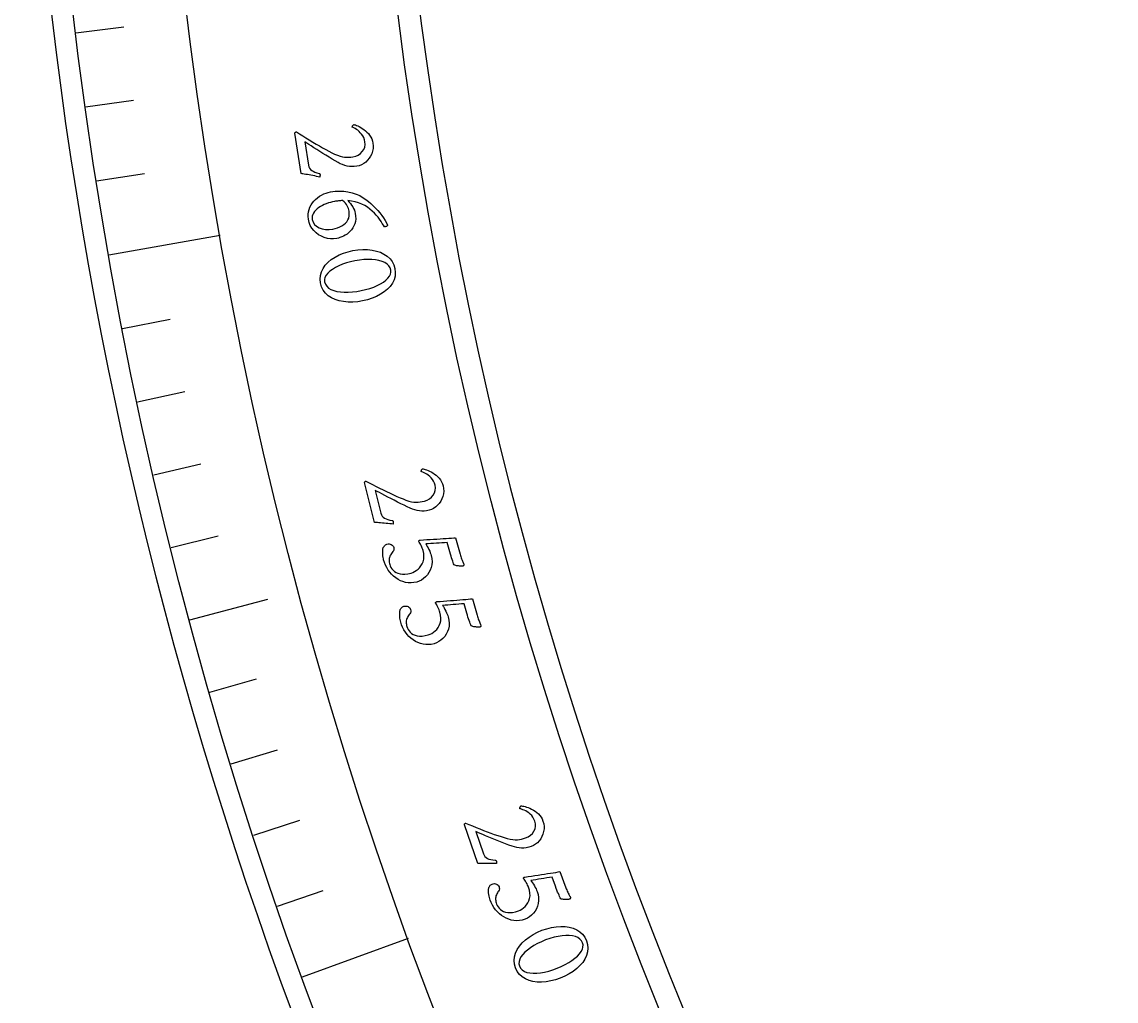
# Model space of a CAD drawing. Header units: millimetres. Extents: x -78 to 78, y -78 to 97.
# Drawn here: x -78 to -58.19, y -26.98 to -9.26 of the extents above; entities that cross this region are included whole.
import ezdxf

# ---------------------------------------------------------------- set-up
doc = ezdxf.new("R2010")
doc.units = ezdxf.units.MM
for name, color, linetype in [('CUT_INNER', 6, 'Continuous'), ('CUT_OUTER', 1, 'Continuous'), ('ENGRAVE', 7, 'Continuous'), ('ENGRAVE_FINE', 8, 'Continuous'), ('TEXT', 5, 'Continuous')]:
    doc.layers.add(name, color=color, linetype=linetype)

msp = doc.modelspace()

# ---------------------------------------------------------------- linework, layer by layer
at = {"layer": 'CUT_INNER'}
msp.add_arc((0.0001, -0.0002), 71.3699, 92.272579, 352.617363, dxfattribs=at)
at = {"layer": 'CUT_OUTER'}
msp.add_arc((-0.0002, -0.0002), 77.9998, 178.593623, 0.21968, dxfattribs=at)
at = {"layer": 'ENGRAVE'}
for points in [[(-76.4232, -13.4755), (-74.4122, -13.1209)], [(-74.958, -20.0849), (-73.5491, -19.7074)], [(-72.9222, -26.5415), (-71.0033, -25.8431)]]:
    msp.add_lwpolyline(points, dxfattribs=at)
for radius in [77.6022, 75.5602, 71.7678]:
    msp.add_circle((0, 0), radius, dxfattribs=at)
at = {"layer": 'ENGRAVE_FINE'}
for points in [[(-77.0238, -9.4573), (-76.1551, -9.3507)], [(-76.847, -10.8001), (-75.9803, -10.6783)], [(-76.6468, -12.1397), (-75.7824, -12.0028)], [(-76.1764, -14.8072), (-75.3173, -14.6402)], [(-75.9064, -16.1344), (-75.0504, -15.9524)], [(-75.6133, -17.4567), (-74.7605, -17.2598)], [(-75.2971, -18.7737), (-74.4479, -18.562)], [(-74.596, -21.3901), (-73.7548, -21.1488)], [(-74.2114, -22.6887), (-73.3744, -22.4328)], [(-73.8041, -23.9804), (-72.9718, -23.71)], [(-73.3743, -25.2648), (-72.5468, -24.9799)]]:
    msp.add_lwpolyline(points, dxfattribs=at)
at = {"layer": 'TEXT'}
for points in [[(-72.6092, -12.0689), (-72.6377, -12.0624), (-72.668, -12.056), (-72.7001, -12.0495), (-72.734, -12.0431), (-72.7681, -12.0368), (-72.801, -12.0308), (-72.8325, -12.0252), (-72.8627, -12.02), (-72.8899, -12.0153), (-72.9122, -12.0115), (-72.9297, -12.0085), (-72.9423, -12.0064), (-73.0591, -11.2743), (-73.0571, -11.2706), (-73.0545, -11.2666), (-73.0512, -11.2624), (-73.0472, -11.258), (-73.0431, -11.254), (-73.0392, -11.2509), (-73.0356, -11.2489), (-73.0322, -11.2479), (-72.9752, -11.2849), (-72.917, -11.3221), (-72.8576, -11.3597), (-72.7971, -11.3975), (-72.7361, -11.435), (-72.6756, -11.4713), (-72.6155, -11.5066), (-72.5558, -11.5407), (-72.4977, -11.5729), (-72.4422, -11.6025), (-72.3892, -11.6294), (-72.3389, -11.6537), (-72.2883, -11.6756), (-72.2416, -11.6922), (-72.1987, -11.7034), (-72.1598, -11.7094), (-72.1225, -11.7116), (-72.0849, -11.7113), (-72.0468, -11.7086), (-72.0082, -11.7035), (-71.9572, -11.691), (-71.9118, -11.6711), (-71.8721, -11.6438), (-71.8379, -11.6091), (-71.8115, -11.5692), (-71.7949, -11.5264), (-71.7881, -11.4808), (-71.7912, -11.4322), (-71.7998, -11.3923), (-71.8127, -11.3559), (-71.8296, -11.3228), (-71.8507, -11.2931), (-71.8741, -11.2665), (-71.8977, -11.2431), (-71.9218, -11.2226), (-71.9461, -11.2053), (-71.9691, -11.1908), (-71.9889, -11.1791), (-72.0054, -11.1702), (-72.0188, -11.164), (-72.0189, -11.1574), (-72.0173, -11.1504), (-72.014, -11.143), (-72.0089, -11.1352), (-72.0033, -11.1281), (-71.9984, -11.1229), (-71.9941, -11.1196), (-71.9906, -11.1181), (-71.9785, -11.121), (-71.9626, -11.1261), (-71.9429, -11.1335), (-71.9194, -11.1432), (-71.8935, -11.1553), (-71.8666, -11.1702), (-71.8388, -11.1878), (-71.8099, -11.2081), (-71.7814, -11.2308), (-71.7544, -11.2558), (-71.729, -11.2831), (-71.7052, -11.3127), (-71.6842, -11.3447), (-71.6673, -11.3795), (-71.6545, -11.4169), (-71.6458, -11.457), (-71.6412, -11.5063), (-71.6431, -11.5544), (-71.6518, -11.6013), (-71.6671, -11.6469), (-71.6879, -11.6902), (-71.713, -11.7298), (-71.7424, -11.7657), (-71.7762, -11.7981), (-71.8132, -11.8257), (-71.8526, -11.8476), (-71.8943, -11.8637), (-71.9383, -11.874), (-71.9832, -11.8794), (-72.0273, -11.8805), (-72.0708, -11.8774), (-72.1136, -11.87), (-72.1557, -11.8589), (-72.1968, -11.8446), (-72.2371, -11.8272), (-72.2766, -11.8065), (-72.3286, -11.7765), (-72.3825, -11.7447), (-72.4381, -11.7111), (-72.4956, -11.6756), (-72.553, -11.6397), (-72.6086, -11.6046), (-72.6624, -11.5704), (-72.7143, -11.5372), (-72.7628, -11.506), (-72.8062, -11.4781), (-72.8445, -11.4535), (-72.8777, -11.4323), (-72.8107, -11.8516), (-72.8034, -11.8811), (-72.7915, -11.907), (-72.7751, -11.9292), (-72.7541, -11.9477), (-72.7284, -11.9636), (-72.6975, -11.978), (-72.6614, -11.9908), (-72.6203, -12.0021), (-72.6141, -12.0043), (-72.6092, -12.0086), (-72.6057, -12.015), (-72.6034, -12.0237), (-72.6031, -12.0275), (-72.6031, -12.0325), (-72.6034, -12.0386), (-72.6042, -12.0459), (-72.6051, -12.0533), (-72.6063, -12.0596), (-72.6077, -12.0648), (-72.6092, -12.0689)], [(-71.9655, -12.7247), (-71.9588, -12.7774), (-71.9579, -12.8266), (-71.9629, -12.8723), (-71.9738, -12.9146), (-71.9893, -12.9534), (-72.0083, -12.9891), (-72.0308, -13.0216), (-72.0567, -13.0509), (-72.0851, -13.077), (-72.1148, -13.1003), (-72.1459, -13.1207), (-72.1783, -13.1381), (-72.2108, -13.1528), (-72.242, -13.1647), (-72.2718, -13.1739), (-72.3004, -13.1803), (-72.358, -13.1871), (-72.4148, -13.1865), (-72.471, -13.1783), (-72.5264, -13.1626), (-72.5795, -13.1403), (-72.6287, -13.1122), (-72.6739, -13.0783), (-72.7151, -13.0386), (-72.7507, -12.9939), (-72.7792, -12.9446), (-72.8006, -12.8908), (-72.8148, -12.8325), (-72.8204, -12.7857), (-72.8203, -12.7402), (-72.8145, -12.6961), (-72.803, -12.6534), (-72.7868, -12.6126), (-72.7667, -12.574), (-72.7427, -12.5377), (-72.7149, -12.5037), (-72.6838, -12.4722), (-72.6502, -12.4435), (-72.6141, -12.4175), (-72.5754, -12.3944), (-72.5351, -12.3744), (-72.4944, -12.3581), (-72.4532, -12.3455), (-72.4115, -12.3365), (-72.3314, -12.3262), (-72.2523, -12.3226), (-72.1743, -12.3259), (-72.0974, -12.3358), (-72.0227, -12.3525), (-71.9516, -12.3757), (-71.8841, -12.4056), (-71.8201, -12.442), (-71.7734, -12.4737), (-71.7277, -12.5085), (-71.6832, -12.5463), (-71.6398, -12.5871), (-71.5981, -12.6299), (-71.5586, -12.6736), (-71.5215, -12.7181), (-71.4867, -12.7637), (-71.4548, -12.8091), (-71.4268, -12.8533), (-71.4025, -12.8965), (-71.3821, -12.9385), (-71.3824, -12.9455), (-71.386, -12.9518), (-71.393, -12.9573), (-71.4033, -12.962), (-71.4144, -12.966), (-71.4239, -12.9691), (-71.4317, -12.9713), (-71.4379, -12.9727), (-71.4559, -12.9409), (-71.4764, -12.9071), (-71.4995, -12.8715), (-71.525, -12.834), (-71.5535, -12.7958), (-71.5852, -12.758), (-71.6201, -12.7205), (-71.6582, -12.6835), (-71.6998, -12.6481), (-71.7453, -12.6155), (-71.7944, -12.5857), (-71.8474, -12.5588), (-71.9045, -12.5356), (-71.9662, -12.5174), (-72.0324, -12.504), (-72.1031, -12.4954), (-72.0768, -12.5204), (-72.0528, -12.5473), (-72.0311, -12.5763), (-72.0116, -12.6073), (-71.995, -12.6386), (-71.9818, -12.6687), (-71.9719, -12.6973), (-71.9655, -12.7247)], [(-72.1985, -12.4943), (-72.2162, -12.4953), (-72.2341, -12.4966), (-72.2522, -12.4982), (-72.2705, -12.5002), (-72.289, -12.5024), (-72.3074, -12.5049), (-72.3257, -12.5076), (-72.344, -12.5107), (-72.3797, -12.5178), (-72.4159, -12.527), (-72.4526, -12.5381), (-72.4897, -12.5514), (-72.5262, -12.5665), (-72.5611, -12.5834), (-72.5942, -12.6021), (-72.6257, -12.6226), (-72.6546, -12.6448), (-72.68, -12.6685), (-72.702, -12.6936), (-72.7205, -12.7203), (-72.7345, -12.7482), (-72.7429, -12.777), (-72.7458, -12.8069), (-72.743, -12.8377), (-72.7286, -12.8851), (-72.7031, -12.9258), (-72.6666, -12.9597), (-72.619, -12.987), (-72.5638, -13.0062), (-72.5041, -13.0164), (-72.4399, -13.0173), (-72.3713, -13.0091), (-72.3273, -12.9995), (-72.2855, -12.9868), (-72.246, -12.9711), (-72.2086, -12.9523), (-72.1746, -12.9303), (-72.145, -12.9052), (-72.1199, -12.8769), (-72.0992, -12.8454), (-72.084, -12.8106), (-72.0756, -12.7723), (-72.0739, -12.7305), (-72.0788, -12.6852), (-72.0837, -12.6623), (-72.0906, -12.6385), (-72.0994, -12.6138), (-72.1102, -12.5882), (-72.1245, -12.5627), (-72.144, -12.5386), (-72.1687, -12.5158), (-72.1985, -12.4943)], [(-71.2482, -13.726), (-71.2404, -13.7972), (-71.2451, -13.865), (-71.2624, -13.9293), (-71.2923, -13.9903), (-71.3329, -14.0473), (-71.3822, -14.0998), (-71.4403, -14.1477), (-71.5073, -14.1912), (-71.5811, -14.2295), (-71.6597, -14.262), (-71.7433, -14.2888), (-71.8318, -14.3099), (-71.9215, -14.3243), (-72.0091, -14.3313), (-72.0943, -14.3309), (-72.1772, -14.323), (-72.2559, -14.3076), (-72.3283, -14.2847), (-72.3943, -14.2541), (-72.4541, -14.216), (-72.5053, -14.1702), (-72.546, -14.1164), (-72.5761, -14.0549), (-72.5955, -13.9856), (-72.6029, -13.9158), (-72.5976, -13.8486), (-72.5797, -13.7841), (-72.5492, -13.7223), (-72.508, -13.6641), (-72.4581, -13.6107), (-72.3996, -13.562), (-72.3323, -13.5179), (-72.2583, -13.4794), (-72.1794, -13.447), (-72.0956, -13.4208), (-72.0069, -13.4007), (-71.9169, -13.3874), (-71.8294, -13.3815), (-71.7442, -13.3828), (-71.6614, -13.3914), (-71.583, -13.4074), (-71.5111, -13.4309), (-71.4457, -13.4618), (-71.3867, -13.5002), (-71.3363, -13.5459), (-71.2964, -13.5988), (-71.267, -13.6588), (-71.2482, -13.726)], [(-71.3232, -13.7514), (-71.3363, -13.7105), (-71.3588, -13.6746), (-71.3908, -13.6436), (-71.4322, -13.6175), (-71.4814, -13.5963), (-71.5368, -13.58), (-71.5983, -13.5685), (-71.6659, -13.5618), (-71.7381, -13.5601), (-71.8133, -13.5632), (-71.8914, -13.5714), (-71.9725, -13.5844), (-72.0519, -13.6016), (-72.1271, -13.6225), (-72.1981, -13.647), (-72.265, -13.6752), (-72.3261, -13.7061), (-72.3798, -13.7389), (-72.426, -13.7735), (-72.4648, -13.8099), (-72.4946, -13.8474), (-72.5137, -13.8853), (-72.5222, -13.9235), (-72.5201, -13.9621), (-72.5061, -14.0064), (-72.4825, -14.0447), (-72.4491, -14.0768), (-72.4062, -14.1029), (-72.3552, -14.1233), (-72.2981, -14.1384), (-72.2348, -14.1482), (-72.1653, -14.1527), (-72.0915, -14.1523), (-72.0157, -14.1475), (-71.9376, -14.1382), (-71.8573, -14.1244), (-71.7774, -14.1065), (-71.7024, -14.0854), (-71.6324, -14.0609), (-71.5673, -14.0332), (-71.5084, -14.0029), (-71.4567, -13.9708), (-71.4124, -13.9368), (-71.3753, -13.901), (-71.347, -13.8641), (-71.3289, -13.8269), (-71.321, -13.7893), (-71.3232, -13.7514)], [(-71.281, -18.3513), (-71.31, -18.3473), (-71.3407, -18.3435), (-71.3733, -18.3399), (-71.4076, -18.3364), (-71.4421, -18.3331), (-71.4754, -18.3301), (-71.5073, -18.3272), (-71.5379, -18.3246), (-71.5653, -18.3223), (-71.5879, -18.3205), (-71.6056, -18.319), (-71.6183, -18.3181), (-71.7985, -17.5989), (-71.7968, -17.595), (-71.7945, -17.5909), (-71.7916, -17.5864), (-71.7881, -17.5817), (-71.7843, -17.5773), (-71.7807, -17.5739), (-71.7773, -17.5716), (-71.774, -17.5703), (-71.714, -17.6021), (-71.6528, -17.6342), (-71.5903, -17.6664), (-71.5267, -17.6988), (-71.4627, -17.7308), (-71.3993, -17.7618), (-71.3363, -17.7916), (-71.2739, -17.8204), (-71.2132, -17.8475), (-71.1553, -17.8721), (-71.1002, -17.8943), (-71.048, -17.9141), (-70.9956, -17.9315), (-70.9476, -17.944), (-70.904, -17.9514), (-70.8646, -17.954), (-70.8274, -17.9529), (-70.7899, -17.9493), (-70.7521, -17.9433), (-70.7142, -17.9349), (-70.6645, -17.918), (-70.621, -17.8942), (-70.5837, -17.8635), (-70.5527, -17.826), (-70.5299, -17.784), (-70.5171, -17.7399), (-70.5143, -17.6938), (-70.5216, -17.6457), (-70.5337, -17.6067), (-70.5497, -17.5715), (-70.5694, -17.54), (-70.593, -17.5123), (-70.6186, -17.4879), (-70.6443, -17.4666), (-70.67, -17.4483), (-70.6958, -17.4331), (-70.7199, -17.4207), (-70.7406, -17.4108), (-70.7579, -17.4034), (-70.7717, -17.3984), (-70.7724, -17.3918), (-70.7714, -17.3847), (-70.7688, -17.377), (-70.7644, -17.3688), (-70.7594, -17.3612), (-70.755, -17.3556), (-70.751, -17.3519), (-70.7476, -17.3502), (-70.7353, -17.352), (-70.719, -17.3557), (-70.6988, -17.3614), (-70.6745, -17.369), (-70.6476, -17.3788), (-70.6196, -17.3913), (-70.5903, -17.4064), (-70.5598, -17.4241), (-70.5294, -17.4442), (-70.5004, -17.4668), (-70.4727, -17.4918), (-70.4464, -17.5192), (-70.4226, -17.5493), (-70.4028, -17.5824), (-70.3868, -17.6185), (-70.3746, -17.6577), (-70.3657, -17.7065), (-70.3635, -17.7546), (-70.368, -17.802), (-70.3793, -17.8488), (-70.3963, -17.8937), (-70.4178, -17.9353), (-70.444, -17.9737), (-70.4748, -18.0089), (-70.5093, -18.0396), (-70.5466, -18.0648), (-70.5867, -18.0845), (-70.6297, -18.0987), (-70.6739, -18.1079), (-70.7178, -18.1129), (-70.7614, -18.1136), (-70.8047, -18.11), (-70.8475, -18.1026), (-70.8898, -18.0919), (-70.9314, -18.0781), (-70.9725, -18.0609), (-71.027, -18.0356), (-71.0834, -18.0086), (-71.1418, -17.9799), (-71.2021, -17.9496), (-71.2625, -17.9188), (-71.3209, -17.8887), (-71.3775, -17.8593), (-71.4321, -17.8307), (-71.4831, -17.8039), (-71.5288, -17.7799), (-71.5691, -17.7588), (-71.604, -17.7405), (-71.5007, -18.1524), (-71.4908, -18.1812), (-71.4767, -18.2059), (-71.4584, -18.2266), (-71.436, -18.2432), (-71.4089, -18.2568), (-71.3769, -18.2684), (-71.3399, -18.2781), (-71.2979, -18.2857), (-71.2915, -18.2873), (-71.2863, -18.2912), (-71.2822, -18.2973), (-71.2792, -18.3057), (-71.2785, -18.3095), (-71.2781, -18.3144), (-71.2779, -18.3206), (-71.278, -18.3279), (-71.2783, -18.3354), (-71.279, -18.3417), (-71.2799, -18.347), (-71.281, -18.3513)], [(-70.5916, -18.915), (-70.5794, -18.9743), (-70.5751, -19.031), (-70.5789, -19.0849), (-70.5908, -19.136), (-70.6091, -19.184), (-70.6322, -19.228), (-70.6602, -19.2682), (-70.693, -19.3046), (-70.7294, -19.3362), (-70.768, -19.3623), (-70.8088, -19.3828), (-70.8519, -19.3977), (-70.904, -19.4089), (-70.9552, -19.4138), (-71.0054, -19.4123), (-71.0547, -19.4045), (-71.1024, -19.3911), (-71.148, -19.3732), (-71.1914, -19.3508), (-71.2327, -19.3237), (-71.2714, -19.2927), (-71.3071, -19.2584), (-71.3399, -19.2209), (-71.3697, -19.1802), (-71.3961, -19.1371), (-71.4187, -19.0923), (-71.4374, -19.0459), (-71.4523, -18.998), (-71.4573, -18.9764), (-71.4614, -18.9519), (-71.4648, -18.9245), (-71.4674, -18.8942), (-71.4685, -18.8629), (-71.4676, -18.8327), (-71.4645, -18.8034), (-71.4593, -18.7752), (-71.4563, -18.7693), (-71.4515, -18.7619), (-71.4449, -18.7527), (-71.4364, -18.742), (-71.4266, -18.7315), (-71.416, -18.7231), (-71.4046, -18.7167), (-71.3923, -18.7123), (-71.3708, -18.7085), (-71.3505, -18.7085), (-71.3314, -18.7123), (-71.3136, -18.72), (-71.298, -18.7305), (-71.2856, -18.7429), (-71.2764, -18.7571), (-71.2704, -18.7731), (-71.2671, -18.7936), (-71.2686, -18.813), (-71.2747, -18.8313), (-71.2855, -18.8483), (-71.2981, -18.8648), (-71.3098, -18.8811), (-71.3205, -18.8973), (-71.3303, -18.9134), (-71.3398, -18.9326), (-71.3467, -18.9526), (-71.3509, -18.9735), (-71.3526, -18.9952), (-71.3522, -19.0172), (-71.3503, -19.0386), (-71.3471, -19.0595), (-71.3424, -19.0798), (-71.3331, -19.1069), (-71.32, -19.1331), (-71.3029, -19.1584), (-71.2821, -19.1827), (-71.257, -19.2048), (-71.2276, -19.2233), (-71.1938, -19.2382), (-71.1556, -19.2495), (-71.1128, -19.2558), (-71.0655, -19.2557), (-71.0135, -19.2492), (-70.9568, -19.2364), (-70.9244, -19.2254), (-70.8925, -19.2102), (-70.8609, -19.1907), (-70.8299, -19.167), (-70.801, -19.1391), (-70.776, -19.1071), (-70.755, -19.0709), (-70.7379, -19.0307), (-70.7266, -18.9861), (-70.7231, -18.9373), (-70.7274, -18.884), (-70.7395, -18.8264), (-70.7449, -18.8083), (-70.7523, -18.7877), (-70.7616, -18.7644), (-70.7729, -18.7386), (-70.7848, -18.7136), (-70.7961, -18.6925), (-70.8067, -18.6755), (-70.8167, -18.6626), (-70.8169, -18.6593), (-70.8159, -18.6559), (-70.8137, -18.6523), (-70.8102, -18.6485), (-70.806, -18.6449), (-70.8015, -18.642), (-70.7967, -18.6397), (-70.7916, -18.638), (-70.7305, -18.6342), (-70.6695, -18.6305), (-70.6084, -18.6267), (-70.5474, -18.6229), (-70.4874, -18.6192), (-70.4295, -18.6156), (-70.3736, -18.612), (-70.3199, -18.6086), (-70.2696, -18.6053), (-70.2243, -18.602), (-70.1839, -18.5988), (-70.1485, -18.5956), (-70.0684, -18.8951), (-70.0625, -18.916), (-70.0559, -18.937), (-70.0488, -18.958), (-70.0411, -18.9792), (-70.0333, -18.9996), (-70.0258, -19.018), (-70.0187, -19.0346), (-70.0119, -19.0494), (-70.0061, -19.0615), (-70.002, -19.0701), (-69.9995, -19.0753), (-69.9987, -19.077), (-70.0004, -19.0829), (-70.0019, -19.0882), (-70.0032, -19.0931), (-70.0044, -19.0976), (-70.0059, -19.1014), (-70.0082, -19.1044), (-70.0112, -19.1067), (-70.0151, -19.1083), (-70.0196, -19.109), (-70.0269, -19.1095), (-70.0369, -19.1098), (-70.0497, -19.1099), (-70.0642, -19.1096), (-70.0797, -19.1086), (-70.096, -19.107), (-70.1132, -19.1049), (-70.1304, -19.102), (-70.1467, -19.0981), (-70.1622, -19.0933), (-70.1767, -19.0875), (-70.1848, -19.0662), (-70.1934, -19.0429), (-70.2025, -19.0174), (-70.2123, -18.9898), (-70.2223, -18.9599), (-70.2326, -18.9271), (-70.243, -18.8917), (-70.2535, -18.8534), (-70.2992, -18.6824), (-70.3483, -18.6855), (-70.3977, -18.6888), (-70.4475, -18.6923), (-70.4976, -18.696), (-70.5474, -18.6996), (-70.596, -18.7027), (-70.6434, -18.7054), (-70.6897, -18.7076), (-70.6756, -18.7281), (-70.6613, -18.752), (-70.6468, -18.7794), (-70.632, -18.8102), (-70.6184, -18.8411), (-70.6071, -18.8689), (-70.5981, -18.8935), (-70.5916, -18.915)], [(-70.2842, -20.0269), (-70.271, -20.0861), (-70.2659, -20.1426), (-70.2689, -20.1966), (-70.2799, -20.248), (-70.2974, -20.2961), (-70.3199, -20.3406), (-70.3472, -20.3812), (-70.3795, -20.4181), (-70.4153, -20.4503), (-70.4535, -20.477), (-70.494, -20.4981), (-70.5368, -20.5137), (-70.5888, -20.5257), (-70.6399, -20.5314), (-70.6901, -20.5307), (-70.7395, -20.5237), (-70.7875, -20.5111), (-70.8333, -20.4939), (-70.8771, -20.4721), (-70.9188, -20.4457), (-70.958, -20.4153), (-70.9942, -20.3816), (-71.0276, -20.3447), (-71.058, -20.3044), (-71.0851, -20.2617), (-71.1084, -20.2173), (-71.1279, -20.1712), (-71.1435, -20.1235), (-71.1488, -20.102), (-71.1534, -20.0775), (-71.1572, -20.0502), (-71.1602, -20.0199), (-71.1619, -19.9887), (-71.1614, -19.9585), (-71.1587, -19.9292), (-71.154, -19.9009), (-71.1511, -19.895), (-71.1464, -19.8874), (-71.14, -19.8782), (-71.1317, -19.8673), (-71.122, -19.8567), (-71.1116, -19.8481), (-71.1002, -19.8415), (-71.088, -19.837), (-71.0666, -19.8327), (-71.0463, -19.8324), (-71.0272, -19.8359), (-71.0092, -19.8434), (-70.9935, -19.8537), (-70.9809, -19.8658), (-70.9714, -19.8798), (-70.9651, -19.8958), (-70.9616, -19.9163), (-70.9627, -19.9357), (-70.9685, -19.954), (-70.9791, -19.9712), (-70.9914, -19.9879), (-71.0029, -20.0044), (-71.0133, -20.0208), (-71.0228, -20.037), (-71.0321, -20.0563), (-71.0386, -20.0765), (-71.0426, -20.0974), (-71.0438, -20.1192), (-71.0431, -20.1411), (-71.0409, -20.1625), (-71.0373, -20.1833), (-71.0323, -20.2036), (-71.0226, -20.2305), (-71.009, -20.2565), (-70.9916, -20.2815), (-70.9704, -20.3056), (-70.945, -20.3273), (-70.9153, -20.3453), (-70.8812, -20.3596), (-70.8429, -20.3703), (-70.8, -20.3759), (-70.7527, -20.3751), (-70.7008, -20.3678), (-70.6444, -20.3541), (-70.6121, -20.3426), (-70.5804, -20.3269), (-70.5492, -20.3069), (-70.5185, -20.2827), (-70.49, -20.2544), (-70.4656, -20.2219), (-70.4451, -20.1855), (-70.4287, -20.1449), (-70.4181, -20.1002), (-70.4154, -20.0513), (-70.4205, -19.9981), (-70.4335, -19.9407), (-70.4392, -19.9227), (-70.4469, -19.9022), (-70.4566, -19.8791), (-70.4683, -19.8535), (-70.4806, -19.8286), (-70.4922, -19.8077), (-70.5031, -19.7909), (-70.5133, -19.7781), (-70.5136, -19.7749), (-70.5126, -19.7714), (-70.5104, -19.7678), (-70.5071, -19.7639), (-70.5029, -19.7603), (-70.4984, -19.7573), (-70.4937, -19.7549), (-70.4886, -19.7531), (-70.4276, -19.7484), (-70.3666, -19.7437), (-70.3056, -19.739), (-70.2446, -19.7342), (-70.1847, -19.7295), (-70.1268, -19.725), (-70.0711, -19.7206), (-70.0174, -19.7163), (-69.9672, -19.7122), (-69.9219, -19.7082), (-69.8816, -19.7043), (-69.8462, -19.7006), (-69.7614, -19.9988), (-69.7551, -20.0196), (-69.7483, -20.0405), (-69.7408, -20.0614), (-69.7328, -20.0825), (-69.7246, -20.1027), (-69.7169, -20.121), (-69.7095, -20.1375), (-69.7025, -20.1522), (-69.6965, -20.1642), (-69.6923, -20.1727), (-69.6897, -20.1779), (-69.6889, -20.1796), (-69.6904, -20.1855), (-69.6918, -20.1908), (-69.6931, -20.1958), (-69.6942, -20.2002), (-69.6957, -20.2041), (-69.6979, -20.2072), (-69.7009, -20.2095), (-69.7047, -20.2111), (-69.7092, -20.2119), (-69.7165, -20.2126), (-69.7265, -20.213), (-69.7393, -20.2133), (-69.7539, -20.2132), (-69.7693, -20.2124), (-69.7857, -20.2112), (-69.8029, -20.2093), (-69.8201, -20.2066), (-69.8365, -20.203), (-69.852, -20.1984), (-69.8667, -20.1929), (-69.8751, -20.1717), (-69.884, -20.1485), (-69.8936, -20.1232), (-69.9038, -20.0958), (-69.9143, -20.066), (-69.9251, -20.0334), (-69.936, -19.9981), (-69.9472, -19.96), (-69.9955, -19.7898), (-70.0445, -19.7936), (-70.0939, -19.7977), (-70.1436, -19.802), (-70.1937, -19.8065), (-70.2434, -19.8109), (-70.2919, -19.8148), (-70.3393, -19.8182), (-70.3856, -19.8212), (-70.3712, -19.8414), (-70.3565, -19.8651), (-70.3416, -19.8922), (-70.3263, -19.9228), (-70.3121, -19.9535), (-70.3004, -19.9811), (-70.2911, -20.0055), (-70.2842, -20.0269)], [(-69.4103, -24.494), (-69.4395, -24.4926), (-69.4705, -24.4915), (-69.5032, -24.4907), (-69.5377, -24.4902), (-69.5724, -24.49), (-69.6058, -24.4898), (-69.6378, -24.4898), (-69.6685, -24.4898), (-69.6961, -24.4899), (-69.7188, -24.49), (-69.7365, -24.4902), (-69.7493, -24.4903), (-69.9914, -23.7896), (-69.9901, -23.7856), (-69.9882, -23.7812), (-69.9857, -23.7765), (-69.9826, -23.7715), (-69.9792, -23.7668), (-69.9759, -23.7631), (-69.9727, -23.7605), (-69.9695, -23.759), (-69.907, -23.7854), (-69.8432, -23.812), (-69.7782, -23.8387), (-69.712, -23.8655), (-69.6455, -23.8918), (-69.5795, -23.917), (-69.5142, -23.9413), (-69.4495, -23.9646), (-69.3867, -23.9862), (-69.3268, -24.0057), (-69.27, -24.023), (-69.2163, -24.0382), (-69.1626, -24.051), (-69.1137, -24.0592), (-69.0696, -24.0628), (-69.0302, -24.0619), (-68.9931, -24.0576), (-68.9561, -24.0508), (-68.919, -24.0415), (-68.882, -24.0298), (-68.8339, -24.0086), (-68.7927, -23.9812), (-68.7582, -23.9473), (-68.7306, -23.9072), (-68.7115, -23.8634), (-68.7026, -23.8184), (-68.7039, -23.7722), (-68.7153, -23.7249), (-68.7308, -23.6872), (-68.7497, -23.6535), (-68.7722, -23.6238), (-68.7981, -23.5982), (-68.8257, -23.5762), (-68.8531, -23.5572), (-68.8803, -23.5412), (-68.9074, -23.5283), (-68.9325, -23.5181), (-68.9539, -23.51), (-68.9718, -23.5041), (-68.986, -23.5004), (-68.9873, -23.4939), (-68.987, -23.4867), (-68.985, -23.4788), (-68.9813, -23.4702), (-68.977, -23.4623), (-68.9731, -23.4563), (-68.9695, -23.4523), (-68.9662, -23.4502), (-68.9538, -23.4509), (-68.9373, -23.4532), (-68.9166, -23.4571), (-68.8918, -23.4625), (-68.8641, -23.47), (-68.8351, -23.48), (-68.8046, -23.4925), (-68.7727, -23.5074), (-68.7407, -23.5249), (-68.7098, -23.5449), (-68.68, -23.5673), (-68.6514, -23.5923), (-68.6251, -23.6202), (-68.6025, -23.6515), (-68.5834, -23.6861), (-68.5679, -23.7241), (-68.5547, -23.7719), (-68.5483, -23.8196), (-68.5487, -23.8672), (-68.5559, -23.9149), (-68.5688, -23.9611), (-68.5867, -24.0044), (-68.6094, -24.0449), (-68.637, -24.0826), (-68.6687, -24.1163), (-68.7037, -24.1446), (-68.7419, -24.1678), (-68.7835, -24.1856), (-68.8267, -24.1987), (-68.87, -24.2074), (-68.9134, -24.2119), (-68.9569, -24.2121), (-69.0002, -24.2085), (-69.0432, -24.2015), (-69.0859, -24.1914), (-69.1283, -24.1779), (-69.1848, -24.1574), (-69.2434, -24.1354), (-69.304, -24.1119), (-69.3668, -24.087), (-69.4296, -24.0615), (-69.4904, -24.0367), (-69.5493, -24.0123), (-69.6062, -23.9886), (-69.6594, -23.9663), (-69.707, -23.9464), (-69.749, -23.9289), (-69.7854, -23.9137), (-69.6466, -24.315), (-69.6342, -24.3428), (-69.618, -24.3662), (-69.598, -24.3852), (-69.5741, -24.3998), (-69.546, -24.411), (-69.5131, -24.4198), (-69.4754, -24.4262), (-69.4328, -24.4301), (-69.4264, -24.4312), (-69.4209, -24.4346), (-69.4162, -24.4403), (-69.4125, -24.4484), (-69.4115, -24.4521), (-69.4107, -24.457), (-69.4099, -24.4632), (-69.4094, -24.4705), (-69.4091, -24.4779), (-69.4091, -24.4843), (-69.4096, -24.4897), (-69.4103, -24.494)], [(-68.6744, -24.9955), (-68.6571, -25.0535), (-68.6479, -25.1096), (-68.647, -25.1636), (-68.6543, -25.2156), (-68.6684, -25.2649), (-68.6876, -25.3108), (-68.712, -25.3533), (-68.7415, -25.3924), (-68.775, -25.4271), (-68.8111, -25.4564), (-68.85, -25.4804), (-68.8916, -25.499), (-68.9426, -25.5147), (-68.9931, -25.5241), (-69.0433, -25.527), (-69.0931, -25.5235), (-69.1418, -25.5143), (-69.1888, -25.5005), (-69.234, -25.4819), (-69.2774, -25.4585), (-69.3187, -25.431), (-69.3573, -25.4), (-69.3932, -25.3655), (-69.4265, -25.3275), (-69.4565, -25.2868), (-69.4829, -25.2442), (-69.5056, -25.1996), (-69.5246, -25.1531), (-69.5314, -25.1321), (-69.5377, -25.108), (-69.5435, -25.081), (-69.5487, -25.0511), (-69.5526, -25.02), (-69.5542, -24.9898), (-69.5537, -24.9604), (-69.551, -24.9319), (-69.5485, -24.9257), (-69.5444, -24.9179), (-69.5386, -24.9082), (-69.5311, -24.8968), (-69.5223, -24.8855), (-69.5124, -24.8762), (-69.5016, -24.8688), (-69.4898, -24.8634), (-69.4686, -24.8577), (-69.4484, -24.8559), (-69.4291, -24.858), (-69.4107, -24.8642), (-69.3943, -24.8733), (-69.3808, -24.8845), (-69.3704, -24.8978), (-69.363, -24.9133), (-69.358, -24.9335), (-69.3577, -24.9529), (-69.3622, -24.9716), (-69.3715, -24.9895), (-69.3826, -25.007), (-69.3928, -25.0243), (-69.4021, -25.0414), (-69.4104, -25.0583), (-69.4183, -25.0782), (-69.4234, -25.0987), (-69.4258, -25.1199), (-69.4255, -25.1417), (-69.4232, -25.1636), (-69.4195, -25.1847), (-69.4144, -25.2053), (-69.408, -25.2251), (-69.3964, -25.2513), (-69.381, -25.2762), (-69.3618, -25.2999), (-69.3389, -25.3224), (-69.3121, -25.3422), (-69.2811, -25.3581), (-69.2462, -25.37), (-69.2071, -25.3779), (-69.164, -25.3804), (-69.1168, -25.3762), (-69.0656, -25.3652), (-69.0103, -25.3475), (-68.9789, -25.3338), (-68.9484, -25.3158), (-68.9187, -25.2937), (-68.8898, -25.2673), (-68.8635, -25.237), (-68.8414, -25.2029), (-68.8236, -25.1651), (-68.8101, -25.1235), (-68.8027, -25.0781), (-68.8035, -25.0291), (-68.8124, -24.9765), (-68.8294, -24.9201), (-68.8364, -24.9026), (-68.8456, -24.8826), (-68.8569, -24.8603), (-68.8704, -24.8356), (-68.8845, -24.8117), (-68.8975, -24.7917), (-68.9096, -24.7757), (-68.9207, -24.7636), (-68.9212, -24.7604), (-68.9205, -24.7569), (-68.9186, -24.7531), (-68.9155, -24.7491), (-68.9116, -24.7451), (-68.9074, -24.7418), (-68.9028, -24.7391), (-68.8978, -24.7369), (-68.8373, -24.7279), (-68.7768, -24.7189), (-68.7163, -24.7098), (-68.6558, -24.7007), (-68.5964, -24.6917), (-68.539, -24.6831), (-68.4837, -24.6747), (-68.4305, -24.6666), (-68.3807, -24.6589), (-68.3358, -24.6517), (-68.2959, -24.6449), (-68.2608, -24.6387), (-68.1549, -24.9301), (-68.1472, -24.9504), (-68.1389, -24.9707), (-68.13, -24.9911), (-68.1204, -25.0115), (-68.1109, -25.0311), (-68.1018, -25.0488), (-68.0932, -25.0647), (-68.0852, -25.0788), (-68.0784, -25.0904), (-68.0736, -25.0986), (-68.0706, -25.1036), (-68.0697, -25.1052), (-68.0708, -25.1112), (-68.0719, -25.1167), (-68.0728, -25.1216), (-68.0736, -25.1262), (-68.0747, -25.1301), (-68.0767, -25.1334), (-68.0796, -25.1359), (-68.0832, -25.1378), (-68.0877, -25.1389), (-68.0949, -25.1401), (-68.1048, -25.1412), (-68.1176, -25.1424), (-68.1321, -25.1433), (-68.1476, -25.1437), (-68.164, -25.1436), (-68.1813, -25.143), (-68.1987, -25.1415), (-68.2153, -25.1391), (-68.2311, -25.1357), (-68.2461, -25.1312), (-68.256, -25.1107), (-68.2666, -25.0881), (-68.2779, -25.0636), (-68.29, -25.037), (-68.3027, -25.008), (-68.3157, -24.9763), (-68.3292, -24.9418), (-68.343, -24.9047), (-68.4034, -24.7383), (-68.452, -24.7456), (-68.501, -24.7532), (-68.5502, -24.761), (-68.5999, -24.7691), (-68.6491, -24.777), (-68.6973, -24.7844), (-68.7443, -24.7912), (-68.7903, -24.7975), (-68.7744, -24.8166), (-68.7581, -24.8392), (-68.7412, -24.8652), (-68.7238, -24.8946), (-68.7075, -24.9242), (-68.6938, -24.9509), (-68.6828, -24.9746), (-68.6744, -24.9955)], [(-67.7822, -25.8896), (-67.7622, -25.9583), (-67.7551, -26.0259), (-67.761, -26.0923), (-67.7799, -26.1575), (-67.8099, -26.2207), (-67.8494, -26.2809), (-67.8983, -26.3383), (-67.9566, -26.3927), (-68.0227, -26.4432), (-68.0945, -26.4889), (-68.1721, -26.5298), (-68.2556, -26.5659), (-68.3415, -26.5957), (-68.4265, -26.6178), (-68.5105, -26.6322), (-68.5935, -26.6389), (-68.6737, -26.6374), (-68.7489, -26.6273), (-68.8193, -26.6087), (-68.8847, -26.5816), (-68.9432, -26.5453), (-68.9926, -26.4995), (-69.0329, -26.4441), (-69.0641, -26.3792), (-69.0835, -26.3117), (-69.0899, -26.2447), (-69.0835, -26.178), (-69.0641, -26.1118), (-69.0337, -26.0474), (-68.9938, -25.9861), (-68.9446, -25.928), (-68.8861, -25.8729), (-68.8199, -25.8221), (-68.7478, -25.7765), (-68.6698, -25.7362), (-68.5859, -25.701), (-68.4997, -25.6723), (-68.4144, -25.6512), (-68.3303, -25.6377), (-68.2473, -25.6319), (-68.1673, -25.634), (-68.0924, -25.6446), (-68.0226, -25.6637), (-67.9579, -25.6913), (-67.9003, -25.7275), (-67.8519, -25.7727), (-67.8125, -25.8267), (-67.7822, -25.8896)], [(-67.8518, -25.9277), (-67.8717, -25.8897), (-67.9002, -25.8582), (-67.937, -25.8332), (-67.9823, -25.8147), (-68.0345, -25.8024), (-68.0918, -25.7959), (-68.1544, -25.7953), (-68.2222, -25.8004), (-68.2936, -25.8112), (-68.3671, -25.8274), (-68.4426, -25.849), (-68.5201, -25.876), (-68.5953, -25.9067), (-68.6658, -25.9403), (-68.7315, -25.9768), (-68.7925, -26.0161), (-68.8473, -26.0572), (-68.8944, -26.0988), (-68.934, -26.1409), (-68.9659, -26.1835), (-68.9887, -26.2256), (-69.0009, -26.2662), (-69.0026, -26.3054), (-68.9938, -26.343), (-68.9724, -26.3842), (-68.9425, -26.4177), (-68.9041, -26.4436), (-68.8572, -26.4618), (-68.8035, -26.4731), (-68.7446, -26.478), (-68.6806, -26.4766), (-68.6113, -26.469), (-68.5388, -26.4559), (-68.4649, -26.4379), (-68.3896, -26.4152), (-68.313, -26.3877), (-68.2374, -26.3562), (-68.1672, -26.3224), (-68.1025, -26.2862), (-68.0432, -26.2476), (-67.9904, -26.2075), (-67.9452, -26.1669), (-67.9074, -26.1257), (-67.8771, -26.084), (-67.8556, -26.0428), (-67.8443, -26.003), (-67.843, -25.9646), (-67.8518, -25.9277)]]:
    msp.add_lwpolyline(points, close=True, dxfattribs=at)

doc.saveas('drawing.dxf')
